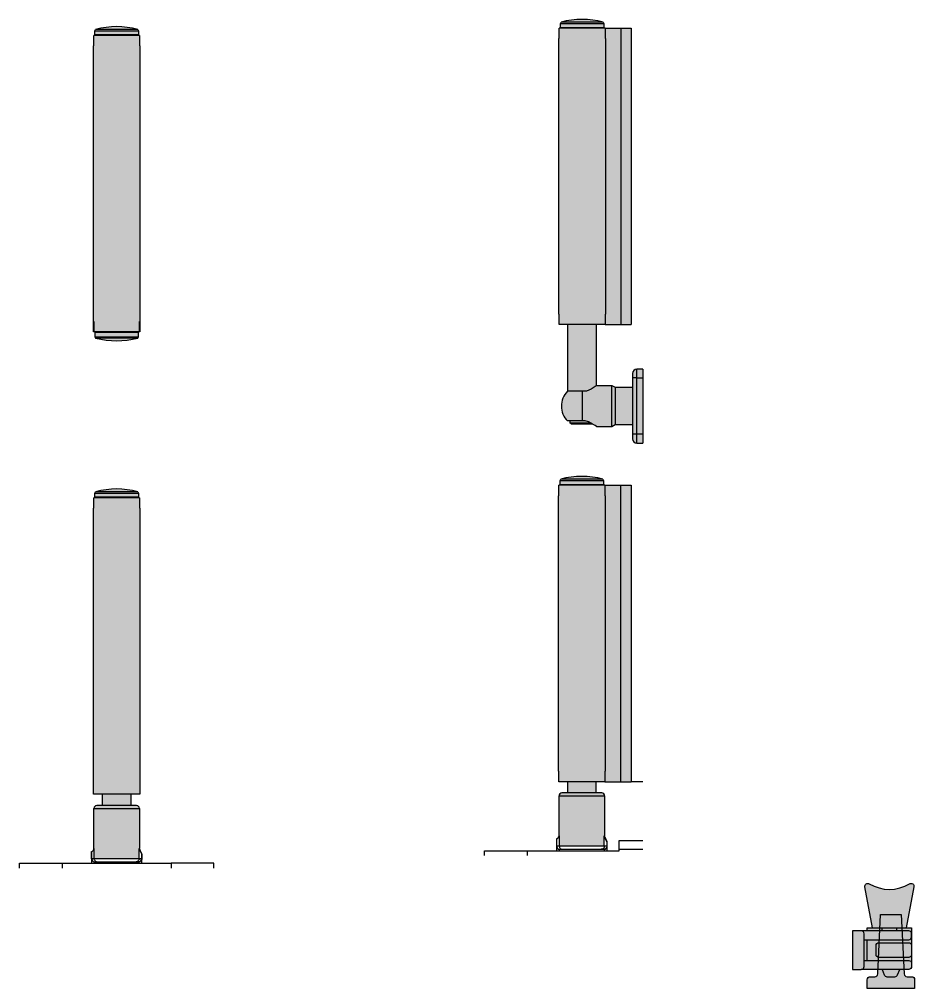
# Model space of a CAD drawing. Header units: millimetres. Extents: x 0 to 23312, y -3206 to 11448.
# Drawn here: x 12454.8 to 12756.9, y 10285.1 to 10612.1 of the extents above; entities that cross this region are included whole.
import ezdxf

# ---------------------------------------------------------------- set-up
doc = ezdxf.new("R2010")
doc.units = ezdxf.units.MM
doc.header["$LTSCALE"] = 10

msp = doc.modelspace()

# ---------------------------------------------------------------- hatches: boundary and pattern name
h = msp.add_hatch(color=253)
h.dxf.hatch_style = 1
h.paths.add_polyline_path([(12495.45571065748, 10603.15551142772), (12495.36344872946, 10603.15551142772), (12495.36344872946, 10606.65551142772), (12489.00571065751, 10606.65551142772), (12489.00571065751, 10506.65551142772), (12495.36344872946, 10506.65551142772), (12495.36344872946, 10510.15551142772)])
h.paths.add_polyline_path([(12489.00571065751, 10606.65551142772), (12486.00571065751, 10606.65551142772), (12486.00571065751, 10506.65551142772), (12489.00571065751, 10506.65551142772)])
h.paths.add_polyline_path([(12486.00571065751, 10556.65551142772), (12479.7557106575, 10550.18714222847), (12479.7557106575, 10510.15551142772), (12479.8479725847, 10510.15551142772), (12479.8479725847, 10506.65551142772), (12486.00571065751, 10506.65551142772)])
h.paths.add_polyline_path([(12479.7557106575, 10563.12388062697), (12479.7557106575, 10550.18714222847), (12486.00571065751, 10556.65551142772)])
h.paths.add_polyline_path([(12486.00571065751, 10606.65551142772), (12479.8479725847, 10606.65551142772), (12479.8479725847, 10603.15551142772), (12479.80820475855, 10563.06955243074), (12486.00571065751, 10556.65551142772)])
h.paths.add_polyline_path([(12486.00571065751, 10506.45551142772), (12480.2557106575, 10506.45551142772), (12480.2557106575, 10505.01445525973), (12486.00571065751, 10505.01445525973)])
h.paths.add_polyline_path([(12486.00571065751, 10505.01445525973), (12480.2557106575, 10505.01445525973), (12480.49583941903, 10504.59010611651), (12486.00571065751, 10504.59010611651)])
h.paths.add_polyline_path([(12486.00571065751, 10504.59010611651), (12480.49583941876, 10504.59010611651, 0.0508465024486224), (12486.00571065751, 10503.70207725764)])
h.paths.add_polyline_path([(12489.00571065751, 10504.59010611651), (12486.00571065751, 10504.59010611651), (12486.00571065751, 10503.70207725764, 0.02728204664260385), (12489.00571065751, 10503.69115631041)])
h.paths.add_polyline_path([(12489.00571065751, 10505.01445525973), (12486.00571065751, 10505.01445525973), (12486.00571065751, 10504.59010611651), (12489.00571065751, 10504.59010611651)])
h.paths.add_polyline_path([(12489.00571065751, 10506.45551142772), (12487.6057106575, 10506.45551142772), (12486.00571065751, 10506.45551142772), (12486.00571065751, 10505.01445525973), (12489.00571065751, 10505.01445525973)])
h.paths.add_polyline_path([(12494.95571065748, 10506.45551142772), (12489.00571065751, 10506.45551142772), (12489.00571065751, 10505.01445525973), (12494.95571065748, 10505.01445525973)])
h.paths.add_polyline_path([(12494.95571065748, 10505.01445525973), (12489.00571065751, 10505.01445525973), (12489.00571065751, 10504.59010611651), (12494.71558189586, 10504.59010611651)])
h.paths.add_polyline_path([(12494.71558189623, 10504.59010611651), (12489.00571065751, 10504.59010611651), (12489.00571065751, 10503.69115631041, 0.05267152895293348)])
h.paths.add_polyline_path([(12486.00571065751, 10608.2965675957), (12480.2557106575, 10608.2965675957), (12480.2557106575, 10606.85551142772), (12486.00571065751, 10606.85551142772)])
h.paths.add_polyline_path([(12486.00571065751, 10608.72091673892), (12480.49583941903, 10608.72091673892), (12480.2557106575, 10608.2965675957), (12486.00571065751, 10608.2965675957)])
h.paths.add_polyline_path([(12486.00571065751, 10609.6089455978, 0.05084650244863509), (12480.49583941874, 10608.72091673892), (12486.00571065751, 10608.72091673892)])
h.paths.add_polyline_path([(12489.00571065751, 10609.61986654502, 0.02728204664259379), (12486.00571065751, 10609.6089455978), (12486.00571065751, 10608.72091673892), (12489.00571065751, 10608.72091673892)])
h.paths.add_polyline_path([(12489.00571065751, 10608.72091673892), (12486.00571065751, 10608.72091673892), (12486.00571065751, 10608.2965675957), (12489.00571065751, 10608.2965675957)])
h.paths.add_polyline_path([(12489.00571065751, 10608.2965675957), (12486.00571065751, 10608.2965675957), (12486.00571065751, 10606.85551142772), (12487.6057106575, 10606.85551142772), (12489.00571065751, 10606.85551142772)])
h.paths.add_polyline_path([(12494.95571065748, 10608.2965675957), (12489.00571065751, 10608.2965675957), (12489.00571065751, 10606.85551142772), (12494.95571065748, 10606.85551142772)])
h.paths.add_polyline_path([(12494.71558189586, 10608.72091673892), (12489.00571065751, 10608.72091673892), (12489.00571065751, 10608.2965675957), (12494.95571065748, 10608.2965675957)])
h.paths.add_polyline_path([(12489.00571065751, 10609.61986654502), (12489.00571065751, 10608.72091673892), (12494.71558189623, 10608.72091673892, 0.052671528952946)])
h = msp.add_hatch(color=253)
h.dxf.hatch_style = 1
h.paths.add_polyline_path([(12649.42252753851, 10488.44159594683), (12649.37447140254, 10488.40777678937), (12648.75262151686, 10487.99219684696), (12647.69896286567, 10487.37338373976), (12646.09033648483, 10486.71128213977), (12645.65752753848, 10486.60707392777), (12644.65752753848, 10486.60707392777), (12639.89252753844, 10486.60707392777), (12639.89252753844, 10509.10707392777), (12649.42252753851, 10509.10707392777)])
h.paths.add_polyline_path([(12657.75752753847, 10609.10707392777), (12661.25752753847, 10609.10707392777), (12661.25752753847, 10509.10707392777), (12657.75752753847, 10509.10707392777)])
h.paths.add_polyline_path([(12657.75752753847, 10509.10707392777), (12652.43007538328, 10509.10707392777), (12652.43007538328, 10512.60707392777), (12652.50752753847, 10512.60707392777), (12652.50752753847, 10605.60707392777), (12652.41526561044, 10609.10707392777), (12657.75752753847, 10609.10707392777)])
h.paths.add_polyline_path([(12652.50752753847, 10512.60707392777), (12652.43007538328, 10512.60707392777), (12652.43007538328, 10509.10707392777), (12636.88497969368, 10509.10707392777), (12636.88497969368, 10512.60707392777), (12636.80752753848, 10512.60707392777), (12636.80752753848, 10605.60707392777), (12636.89978946568, 10605.60707392777), (12636.89978946568, 10609.10707392777), (12652.41526561044, 10609.10707392777), (12652.41526561044, 10605.60707392777), (12652.50752753847, 10605.60707392777)])
h.paths.add_polyline_path([(12652.00752753847, 10610.74813009575), (12652.00752753847, 10609.30707392777), (12644.65752753848, 10609.30707392777), (12637.30752753848, 10609.30707392777), (12637.30752753848, 10610.74813009575)])
h.paths.add_polyline_path([(12637.54765629972, 10611.17247923897, -0.1314502973974002), (12651.76739877724, 10611.17247923897)])
h.paths.add_polyline_path([(12651.76739877685, 10611.17247923897), (12652.00752753847, 10610.74813009575), (12637.30752753848, 10610.74813009575), (12637.54765630001, 10611.17247923897)])
h = msp.add_hatch(color=253)
h.dxf.hatch_style = 1
h.paths.add_polyline_path([(12640.65752753848, 10475.85707392777), (12647.60968069175, 10475.85707392777), (12648.11109938465, 10475.60707392777), (12640.90752753848, 10475.60707392777)], flags=17)
h.paths.add_polyline_path([(12640.65752753848, 10476.60707392777), (12644.65752753848, 10476.60707392777), (12645.65752753848, 10476.60707392777), (12646.80692594573, 10476.25731566057), (12647.60968069175, 10475.85707392777), (12640.65752753848, 10475.85707392777)], flags=17)
h.paths.add_polyline_path([(12639.75854805292, 10486.60707392777), (12644.65752753848, 10486.60707392777), (12644.65752753848, 10476.60707392777), (12639.75854805292, 10476.60707392777, -0.420204102886756)], flags=17)
h.paths.add_polyline_path([(12654.65752753848, 10474.60707392777), (12655.78336056322, 10475.25707392777), (12661.65752753848, 10475.25707392777), (12661.65752753848, 10472.10707392777), (12661.65752753848, 10470.60707392777, 0.4142135623730951), (12663.15752753848, 10469.10707392777), (12665.15752753848, 10469.10707392777), (12665.15752753848, 10494.10707392777), (12663.15752753848, 10494.10707392777, 0.4142135623730951), (12661.65752753848, 10492.60707392777), (12661.65752753848, 10491.10707392777), (12661.65752753848, 10487.95707392777), (12655.78336056322, 10487.95707392777), (12654.65752753848, 10488.60707392777), (12649.6576024512, 10488.60707392777), (12649.64788203361, 10488.60018753976), (12649.37447140254, 10488.40777678937), (12648.75262151686, 10487.99219684696), (12647.69896286567, 10487.37338373976), (12646.09033648483, 10486.71128213977), (12645.65752753848, 10486.60707392777), (12644.65752753848, 10486.60707392777), (12639.75854805292, 10486.60707392777, 0.420204102886756), (12639.75854805292, 10476.60707392777), (12640.65752753848, 10476.60707392777), (12640.65752753848, 10475.85707392777), (12640.90752753848, 10475.60707392777), (12648.11109938465, 10475.60707392777), (12648.18542953124, 10475.57001400777), (12649.04846712005, 10475.02829361417), (12649.52652448649, 10474.70003901497), (12649.65757611592, 10474.60707392777)])
h = msp.add_hatch(color=253)
h.dxf.hatch_style = 1
h.paths.add_polyline_path([(12639.75854805292, 10486.60707392777), (12644.65752753848, 10486.60707392777), (12644.65752753848, 10476.60707392777), (12639.75854805292, 10476.60707392777, -0.420204102886756)])
h.paths.add_polyline_path([(12640.65752753848, 10476.60707392777), (12644.65752753848, 10476.60707392777), (12645.65752753848, 10476.60707392777), (12646.80692594573, 10476.25731566057), (12647.60968069175, 10475.85707392777), (12640.65752753848, 10475.85707392777)])
h.paths.add_polyline_path([(12640.65752753848, 10475.85707392777), (12647.60968069175, 10475.85707392777), (12648.11109938465, 10475.60707392777), (12640.90752753848, 10475.60707392777)])
h = msp.add_hatch(color=253)
h.dxf.hatch_style = 1
h.paths.add_polyline_path([(12660.15752753848, 10454.8893253642), (12661.15752753848, 10454.8893253642), (12661.15752753848, 10354.8893253642), (12660.15752753848, 10354.8893253642)])
h.paths.add_polyline_path([(12657.65752753848, 10454.8893253642), (12660.15752753848, 10454.8893253642), (12660.15752753848, 10354.8893253642), (12657.65752753848, 10354.8893253642)])
h.paths.add_polyline_path([(12652.40752753848, 10451.3893253642), (12652.31526561046, 10454.8893253642), (12657.65752753848, 10454.8893253642), (12657.65752753848, 10354.8893253642), (12652.3300753833, 10354.8893253642), (12652.3300753833, 10358.3893253642), (12652.40752753848, 10358.3893253642)])
h.paths.add_polyline_path([(12636.70752753849, 10451.3893253642), (12636.79978946569, 10451.3893253642), (12636.79978946569, 10454.8893253642), (12652.31526561046, 10454.8893253642), (12652.31526561046, 10451.3893253642), (12652.40752753848, 10451.3893253642), (12652.40752753848, 10358.3893253642), (12652.3300753833, 10358.3893253642), (12652.3300753833, 10354.8893253642), (12636.78497969369, 10354.8893253642), (12636.78497969369, 10358.3893253642), (12636.70752753849, 10358.3893253642)])
h.paths.add_polyline_path([(12639.80752753849, 10354.8893253642), (12649.30752753851, 10354.8893253642), (12649.30752753851, 10351.08932536421), (12639.80752753849, 10351.08932536421)])
h.paths.add_polyline_path([(12637.85752753848, 10351.08932536421), (12651.25752753849, 10351.08932536421, -0.4142135623730951), (12652.25752753849, 10350.08932536421), (12636.85752753848, 10350.08932536421, -0.4142135623730951)])
h.paths.add_polyline_path([(12636.85752753848, 10350.08932536421), (12652.25752753849, 10350.08932536421), (12652.25752753849, 10336.58932536421), (12652.12342280213, 10336.58932536421), (12652.12360674248, 10336.58881907459), (12652.12360674248, 10333.84692766697), (12636.99144833452, 10333.84692766698), (12636.99144833452, 10336.58932536421), (12636.85752753848, 10336.58932536421)])
h.paths.add_polyline_path([(12636.99144833452, 10333.84692766698), (12652.12360674248, 10333.84692766697), (12652.12360674248, 10333.08932536421), (12636.99144833452, 10333.08932536421)])
h.paths.add_polyline_path([(12637.20752753849, 10456.5303815322), (12651.90752753848, 10456.5303815322), (12651.90752753848, 10455.08932536421), (12637.20752753849, 10455.08932536421)])
h.paths.add_polyline_path([(12637.44765630002, 10456.95473067541), (12651.66739877686, 10456.95473067541), (12651.90752753848, 10456.5303815322), (12637.20752753849, 10456.5303815322)])
h.paths.add_polyline_path([(12651.66739877727, 10456.95473067541), (12637.44765629973, 10456.95473067541, -0.1314502973973967)])
h = msp.add_hatch(color=253)
h.dxf.hatch_style = 1
h.paths.add_polyline_path([(12495.30571065749, 10335.44301142773), (12489.1057106575, 10335.44301142773), (12489.1057106575, 10345.85551142773), (12486.1057106575, 10345.85551142773), (12486.1057106575, 10335.44301142773), (12479.90571065749, 10335.44301142773), (12479.90571065749, 10332.35551142773), (12480.03989629848, 10332.35551142773), (12480.03963145353, 10332.35503831601), (12480.03963145353, 10328.85551142773), (12495.17178986147, 10328.85551142773), (12495.17178986147, 10332.38830374157), (12495.18454761272, 10332.35551142773), (12495.30571065749, 10332.35551142773)])
h.paths.add_polyline_path([(12495.30571065749, 10341.85963367336), (12489.1057106575, 10335.44301142773), (12495.30571065749, 10335.44301142773)], flags=16)
h.paths.add_polyline_path([(12495.30571065749, 10345.85551142773), (12489.1057106575, 10345.85551142773), (12489.1057106575, 10335.44301142773), (12495.30571065749, 10341.85963367336)], flags=17)
h.paths.add_polyline_path([(12486.1057106575, 10345.85551142773), (12479.90571065749, 10345.85551142773), (12479.90571065749, 10335.44301142773), (12486.1057106575, 10335.44301142773)], flags=17)
h.paths.add_polyline_path([(12486.1057106575, 10346.85551142773), (12480.90571065749, 10346.85551142773, 0.4142135623730951), (12479.90571065749, 10345.85551142773), (12486.1057106575, 10345.85551142773)])
h.paths.add_polyline_path([(12489.1057106575, 10346.85551142773), (12486.1057106575, 10346.85551142773), (12486.1057106575, 10345.85551142773), (12489.1057106575, 10345.85551142773)])
h.paths.add_polyline_path([(12494.30571065749, 10346.85551142773), (12489.1057106575, 10346.85551142773), (12489.1057106575, 10345.85551142773), (12495.30571065749, 10345.85551142773, 0.4142135623730951)])
h.paths.add_polyline_path([(12492.3557106575, 10350.65551142771), (12489.1057106575, 10350.65551142771), (12489.1057106575, 10346.85551142773), (12492.3557106575, 10346.85551142773)])
h.paths.add_polyline_path([(12489.1057106575, 10350.65551142771), (12486.1057106575, 10350.65551142771), (12486.1057106575, 10346.85551142773), (12489.1057106575, 10346.85551142773)])
h.paths.add_polyline_path([(12486.1057106575, 10350.65551142771), (12482.8557106575, 10350.65551142771), (12482.8557106575, 10346.85551142773), (12486.1057106575, 10346.85551142773)])
h.paths.add_polyline_path([(12486.1057106575, 10450.65551142771), (12479.8479725847, 10450.65551142771), (12479.8479725847, 10447.15551142771), (12479.7557106575, 10447.15551142771), (12479.7557106575, 10354.15551142771), (12479.83316281271, 10354.15551142771), (12479.83316281271, 10350.65551142771), (12486.1057106575, 10350.65551142771)])
h.paths.add_polyline_path([(12489.1057106575, 10450.65551142771), (12486.1057106575, 10450.65551142771), (12486.1057106575, 10350.65551142771), (12489.1057106575, 10350.65551142771)])
h.paths.add_polyline_path([(12495.45571065748, 10447.15551142771), (12495.36344872946, 10447.15551142771), (12495.36344872946, 10450.65551142771), (12489.1057106575, 10450.65551142771), (12489.1057106575, 10350.65551142771), (12492.3557106575, 10350.65551142771), (12495.3782585023, 10350.65551142771), (12495.3782585023, 10354.15551142771)])
h.paths.add_polyline_path([(12486.1057106575, 10452.29656759571), (12480.2557106575, 10452.29656759571), (12480.2557106575, 10450.85551142773), (12486.1057106575, 10450.85551142773)])
h.paths.add_polyline_path([(12486.1057106575, 10452.72091673892), (12480.49583941903, 10452.72091673892), (12480.2557106575, 10452.29656759571), (12486.1057106575, 10452.29656759571)])
h.paths.add_polyline_path([(12486.1057106575, 10453.61458862931, 0.05175906341085983), (12480.49583941874, 10452.72091673892), (12486.1057106575, 10452.72091673892)])
h.paths.add_polyline_path([(12489.1057106575, 10453.61458862931, 0.02728186560563904), (12486.1057106575, 10453.61458862931), (12486.1057106575, 10452.72091673892), (12489.1057106575, 10452.72091673892)])
h.paths.add_polyline_path([(12489.1057106575, 10453.61458862931), (12489.1057106575, 10452.72091673892), (12494.71558189626, 10452.72091673892, 0.05175906341085997)])
h.paths.add_polyline_path([(12494.71558189586, 10452.72091673892), (12489.1057106575, 10452.72091673892), (12489.1057106575, 10452.29656759571), (12494.95571065748, 10452.29656759571)])
h.paths.add_polyline_path([(12494.95571065748, 10452.29656759571), (12489.1057106575, 10452.29656759571), (12489.1057106575, 10450.85551142773), (12494.95571065748, 10450.85551142773)])
h.paths.add_polyline_path([(12489.1057106575, 10452.29656759571), (12486.1057106575, 10452.29656759571), (12486.1057106575, 10450.85551142773), (12489.1057106575, 10450.85551142773)])
h.paths.add_polyline_path([(12489.1057106575, 10452.72091673892), (12486.1057106575, 10452.72091673892), (12486.1057106575, 10452.29656759571), (12489.1057106575, 10452.29656759571)])
h = msp.add_hatch(color=253)
h.dxf.hatch_style = 1
edge = h.paths.add_edge_path()
edge.add_line((12742.68769829268, 10305.56490675017), (12754.01294727742, 10305.56490675017))
edge.add_line((12754.01294727742, 10305.56490675017), (12756.63070048056, 10319.39194803301))
edge.add_arc((12755.648153949, 10319.57796500349), 1.000000000000416, 349.2795702382739, 481.0305951633616)
edge.add_arc((12748.35032278505, 10331.70891792866), 13.15691910586562, 238.9694048480741, 301.03059515196117, ccw=False)
edge.add_arc((12741.0524916211, 10319.57796500349), 0.9999999999991438, 58.96940483649533, 190.7204297617454)
edge.add_line((12740.06994508954, 10319.391948033), (12742.68769829268, 10305.56490675017))
h = msp.add_hatch(color=253)
h.dxf.hatch_style = 1
edge = h.paths.add_edge_path()
edge.add_arc((12743.39680868781, 10290.06490675018), 1, 270.0000000001042, 357.2736890060541)
edge.add_line((12744.39567682554, 10290.01734160076), (12745.35032278505, 10310.06490675018))
edge.add_line((12745.35032278505, 10310.06490675018), (12752.35032278505, 10310.06490675018))
edge.add_line((12752.35032278505, 10310.06490675018), (12753.30496874456, 10290.01734160076))
edge.add_arc((12754.30383688229, 10290.06490675018), 1.000000000004424, 182.7263109937278, 269.9999999996873)
edge.add_line((12754.30383688228, 10289.06490675017), (12755.85032278505, 10289.06490675017))
edge.add_arc((12755.85032278505, 10288.06490675017), 1, 0, 90, ccw=False)
edge.add_line((12756.85032278505, 10288.06490675017), (12756.85032278505, 10285.06490675017))
edge.add_line((12756.85032278505, 10285.06490675017), (12740.85032278505, 10285.06490675017))
edge.add_line((12740.85032278505, 10285.06490675017), (12740.85032278505, 10288.06490675017))
edge.add_arc((12741.85032278505, 10288.06490675017), 1, 90, 180, ccw=False)
edge.add_line((12741.85032278505, 10289.06490675017), (12743.39680868781, 10289.06490675018))
h = msp.add_hatch(color=253)
h.dxf.hatch_style = 1
edge = h.paths.add_edge_path()
edge.add_line((12735.85032278505, 10304.56490675017), (12740.85032278505, 10304.56490675017))
edge.add_line((12740.85032278505, 10304.56490675017), (12740.85032278505, 10305.56490675017))
edge.add_line((12740.85032278505, 10305.56490675017), (12755.85032278505, 10305.56490675017))
edge.add_line((12755.85032278505, 10305.56490675017), (12755.85032278505, 10292.56490675017))
edge.add_arc((12754.85032278505, 10292.56490675017), 1, -90, 0, ccw=False)
edge.add_line((12754.85032278505, 10291.56490675017), (12735.85032278505, 10291.56490675017))
edge.add_line((12735.85032278505, 10291.56490675017), (12735.85032278505, 10304.56490675017))

# ---------------------------------------------------------------- linework, layer by layer
at = {"color": 251, "linetype": 'Continuous'}
for p, q in [((12637.30752753848, 10610.74813009575), (12637.54765630001, 10611.17247923897)), ((12637.30752753848, 10609.30707392777), (12637.30752753848, 10610.74813009575)), ((12637.30752753848, 10610.74813009575), (12652.00752753847, 10610.74813009575)), ((12644.65752753848, 10609.30707392777), (12637.30752753848, 10609.30707392777)), ((12651.76739877685, 10611.17247923897), (12637.54765630001, 10611.17247923897)), ((12652.00752753847, 10609.30707392777), (12644.65752753848, 10609.30707392777)), ((12651.76739877685, 10611.17247923897), (12652.00752753847, 10610.74813009575)), ((12652.00752753847, 10610.74813009575), (12652.00752753847, 10609.30707392777)), ((12479.8479725847, 10603.15551142772), (12479.8479725847, 10606.65551142772)), ((12495.36344872946, 10606.65551142772), (12479.8479725847, 10606.65551142772)), ((12480.2557106575, 10608.2965675957), (12480.49583941903, 10608.72091673892)), ((12480.2557106575, 10606.85551142772), (12480.2557106575, 10608.2965675957)), ((12480.2557106575, 10608.2965675957), (12494.95571065748, 10608.2965675957)), ((12487.6057106575, 10606.85551142772), (12480.2557106575, 10606.85551142772)), ((12494.71558189586, 10608.72091673892), (12480.49583941903, 10608.72091673892)), ((12494.95571065748, 10606.85551142772), (12487.6057106575, 10606.85551142772)), ((12494.71558189586, 10608.72091673892), (12494.95571065748, 10608.2965675957)), ((12494.95571065748, 10608.2965675957), (12494.95571065748, 10606.85551142772)), ((12495.36344872946, 10606.65551142772), (12495.36344872946, 10603.15551142772)), ((12636.89978946568, 10605.60707392777), (12636.89978946568, 10609.10707392777)), ((12652.41526561044, 10609.10707392777), (12636.89978946568, 10609.10707392777)), ((12652.41526561044, 10609.10707392777), (12652.41526561044, 10605.60707392777)), ((12652.41526561044, 10609.10707392777), (12657.75752753847, 10609.10707392777)), ((12657.75752753847, 10609.10707392777), (12657.75752753847, 10509.10707392777)), ((12657.75752753847, 10609.10707392777), (12661.25752753847, 10609.10707392777)), ((12661.25752753847, 10609.10707392777), (12661.25752753847, 10509.10707392777)), ((12479.7557106575, 10510.15551142772), (12479.7557106575, 10603.15551142772)), ((12479.7557106575, 10603.15551142772), (12479.8479725847, 10603.15551142772)), ((12495.36344872946, 10603.15551142772), (12495.45571065748, 10603.15551142772)), ((12495.45571065748, 10603.15551142772), (12495.45571065748, 10510.15551142772)), ((12636.80752753848, 10512.60707392777), (12636.80752753848, 10605.60707392777)), ((12636.80752753848, 10605.60707392777), (12636.89978946568, 10605.60707392777)), ((12652.41526561044, 10605.60707392777), (12652.50752753847, 10605.60707392777)), ((12652.50752753847, 10605.60707392777), (12652.50752753847, 10512.60707392777)), ((12636.88497969368, 10512.60707392777), (12636.80752753848, 10512.60707392777)), ((12636.88497969368, 10509.10707392777), (12636.88497969368, 10512.60707392777)), ((12652.43007538328, 10512.60707392777), (12652.43007538328, 10509.10707392777)), ((12652.50752753847, 10512.60707392777), (12652.43007538328, 10512.60707392777)), ((12479.83316281271, 10510.15551142772), (12479.7557106575, 10510.15551142772)), ((12479.7557106575, 10510.15551142772), (12479.8479725847, 10510.15551142772)), ((12479.83316281271, 10506.65551142772), (12479.83316281271, 10510.15551142772)), ((12479.8479725847, 10510.15551142772), (12479.8479725847, 10506.65551142772)), ((12495.36344872946, 10510.15551142772), (12495.45571065748, 10510.15551142772)), ((12495.36344872946, 10506.65551142772), (12495.36344872946, 10510.15551142772)), ((12495.3782585023, 10510.15551142772), (12495.3782585023, 10506.65551142772)), ((12495.45571065748, 10510.15551142772), (12495.3782585023, 10510.15551142772)), ((12652.43007538328, 10509.10707392777), (12636.88497969368, 10509.10707392777)), ((12639.89252753844, 10486.60707392777), (12639.89252753844, 10509.10707392777)), ((12649.42252753851, 10509.10707392777), (12649.42252753851, 10488.44159594698)), ((12652.43007538328, 10509.10707392777), (12657.75752753847, 10509.10707392777)), ((12657.75752753847, 10509.10707392777), (12661.25752753847, 10509.10707392777)), ((12495.3782585023, 10506.65551142772), (12479.83316281271, 10506.65551142772)), ((12495.36344872946, 10506.65551142772), (12479.8479725847, 10506.65551142772)), ((12480.2557106575, 10506.45551142772), (12480.2557106575, 10505.01445525973)), ((12487.6057106575, 10506.45551142772), (12480.2557106575, 10506.45551142772)), ((12480.2557106575, 10505.01445525973), (12480.49583941903, 10504.59010611651)), ((12480.2557106575, 10505.01445525973), (12494.95571065748, 10505.01445525973)), ((12494.95571065748, 10506.45551142772), (12487.6057106575, 10506.45551142772)), ((12494.71558189586, 10504.59010611651), (12494.95571065748, 10505.01445525973)), ((12494.95571065748, 10505.01445525973), (12494.95571065748, 10506.45551142772)), ((12494.71558189586, 10504.59010611651), (12480.49583941903, 10504.59010611651)), ((12661.65752753848, 10492.60707392777), (12661.65752753848, 10491.10707392777)), ((12663.15752753848, 10491.10707392777), (12663.15752753848, 10494.10707392777)), ((12665.15752753848, 10494.10707392777), (12663.15752753848, 10494.10707392777)), ((12649.61890683211, 10488.60707392777), (12654.65752753848, 10488.60707392777)), ((12654.65752753848, 10488.60707392777), (12655.78336056322, 10487.95707392777)), ((12654.65752753848, 10481.60707392777), (12654.65752753848, 10488.60707392777)), ((12663.15752753848, 10491.10707392777), (12661.65752753848, 10491.10707392777)), ((12661.65752753848, 10491.10707392777), (12661.65752753848, 10472.10707392777)), ((12663.15752753848, 10472.10707392777), (12663.15752753848, 10491.10707392777)), ((12663.15752753848, 10491.10707392777), (12665.15752753848, 10491.10707392777)), ((12644.65752753848, 10486.60707392777), (12639.75854805288, 10486.60707392777)), ((12645.65752753848, 10486.60707392777), (12644.65752753848, 10486.60707392777)), ((12644.65752753848, 10486.60707392777), (12644.65752753848, 10476.60707392777)), ((12655.78336056322, 10487.95707392777), (12661.65752753848, 10487.95707392777)), ((12655.78336056322, 10487.95707392777), (12655.78336056322, 10475.25707392777)), ((12654.65752753848, 10474.60707392777), (12654.65752753848, 10481.60707392777)), ((12644.65752753848, 10476.60707392777), (12639.75854805288, 10476.60707392777)), ((12640.65752753848, 10475.85707392777), (12640.65752753848, 10476.60707392777)), ((12640.90752753848, 10475.60707392777), (12640.65752753848, 10475.85707392777)), ((12647.67008107928, 10475.85707392777), (12640.65752753848, 10475.85707392777)), ((12640.90752753848, 10475.60707392777), (12648.11804978167, 10475.60707392777)), ((12645.65752753848, 10476.60707392777), (12644.65752753848, 10476.60707392777)), ((12655.78336056322, 10475.25707392777), (12654.65752753848, 10474.60707392777)), ((12661.65752753848, 10475.25707392777), (12655.78336056322, 10475.25707392777)), ((12654.65752753848, 10474.60707392777), (12649.62636570167, 10474.60707392777)), ((12663.15752753848, 10472.10707392777), (12661.65752753848, 10472.10707392777)), ((12661.65752753848, 10472.10707392777), (12661.65752753848, 10470.60707392777)), ((12665.15752753848, 10472.10707392777), (12663.15752753848, 10472.10707392777)), ((12663.15752753848, 10469.10707392777), (12663.15752753848, 10472.10707392777)), ((12663.15752753848, 10469.10707392777), (12665.15752753848, 10469.10707392777)), ((12637.20752753849, 10456.5303815322), (12637.44765630002, 10456.95473067541)), ((12637.20752753849, 10455.08932536421), (12637.20752753849, 10456.5303815322)), ((12637.20752753849, 10456.5303815322), (12651.90752753848, 10456.5303815322)), ((12651.66739877686, 10456.95473067541), (12637.44765630002, 10456.95473067541)), ((12651.66739877686, 10456.95473067541), (12651.90752753848, 10456.5303815322)), ((12651.90752753848, 10456.5303815322), (12651.90752753848, 10455.08932536421)), ((12480.2557106575, 10452.29656759571), (12480.49583941903, 10452.72091673892)), ((12480.2557106575, 10450.85551142773), (12480.2557106575, 10452.29656759571)), ((12480.2557106575, 10452.29656759571), (12494.95571065748, 10452.29656759571)), ((12494.71558189586, 10452.72091673892), (12480.49583941903, 10452.72091673892)), ((12494.71558189586, 10452.72091673892), (12494.95571065748, 10452.29656759571)), ((12494.95571065748, 10452.29656759571), (12494.95571065748, 10450.85551142773)), ((12636.79978946569, 10451.3893253642), (12636.79978946569, 10454.8893253642)), ((12652.31526561046, 10454.8893253642), (12636.79978946569, 10454.8893253642)), ((12651.90752753848, 10455.08932536421), (12637.20752753849, 10455.08932536421)), ((12652.31526561046, 10454.8893253642), (12652.31526561046, 10451.3893253642)), ((12652.31526561046, 10454.8893253642), (12657.65752753848, 10454.8893253642)), ((12657.65752753848, 10454.8893253642), (12657.65752753848, 10354.8893253642)), ((12657.65752753848, 10454.8893253642), (12661.15752753848, 10454.8893253642)), ((12661.15752753848, 10454.8893253642), (12661.15752753848, 10354.8893253642)), ((12479.8479725847, 10447.15551142771), (12479.8479725847, 10450.65551142771)), ((12495.36344872946, 10450.65551142771), (12479.8479725847, 10450.65551142771)), ((12494.95571065748, 10450.85551142773), (12480.2557106575, 10450.85551142773)), ((12495.36344872946, 10450.65551142771), (12495.36344872946, 10447.15551142771)), ((12636.70752753849, 10358.3893253642), (12636.70752753849, 10451.3893253642)), ((12636.70752753849, 10451.3893253642), (12636.79978946569, 10451.3893253642)), ((12652.31526561046, 10451.3893253642), (12652.40752753848, 10451.3893253642)), ((12652.40752753848, 10451.3893253642), (12652.40752753848, 10358.3893253642)), ((12479.7557106575, 10354.15551142771), (12479.7557106575, 10447.15551142771)), ((12479.7557106575, 10447.15551142771), (12479.8479725847, 10447.15551142771)), ((12495.36344872946, 10447.15551142771), (12495.45571065748, 10447.15551142771)), ((12495.45571065748, 10447.15551142771), (12495.45571065748, 10354.15551142771)), ((12636.78497969369, 10358.3893253642), (12636.70752753849, 10358.3893253642)), ((12636.78497969369, 10354.8893253642), (12636.78497969369, 10358.3893253642)), ((12652.3300753833, 10358.3893253642), (12652.3300753833, 10354.8893253642)), ((12652.40752753848, 10358.3893253642), (12652.3300753833, 10358.3893253642)), ((12479.83316281271, 10354.15551142771), (12479.7557106575, 10354.15551142771)), ((12479.83316281271, 10350.65551142771), (12479.83316281271, 10354.15551142771)), ((12495.3782585023, 10354.15551142771), (12495.3782585023, 10350.65551142771)), ((12495.45571065748, 10354.15551142771), (12495.3782585023, 10354.15551142771)), ((12652.3300753833, 10354.8893253642), (12636.78497969369, 10354.8893253642)), ((12639.80752753849, 10351.08932536421), (12639.80752753849, 10354.8893253642)), ((12649.30752753851, 10354.8893253642), (12649.30752753851, 10351.08932536421)), ((12652.3300753833, 10354.8893253642), (12657.65752753848, 10354.8893253642)), ((12657.65752753848, 10354.8893253642), (12661.15752753848, 10354.8893253642)), ((12665.15752753848, 10354.8893253642), (12661.15752753848, 10354.8893253642)), ((12651.25752753849, 10351.08932536421), (12637.85752834567, 10351.08932536421)), ((12495.3782585023, 10350.65551142771), (12479.83316281271, 10350.65551142771)), ((12482.8557106575, 10346.85551142773), (12482.8557106575, 10350.65551142771)), ((12492.3557106575, 10350.65551142771), (12492.3557106575, 10346.85551142773)), ((12636.85752753848, 10336.58932536421), (12636.85752753848, 10350.08932536421)), ((12636.85752753848, 10350.08932536421), (12652.25752753849, 10350.08932536421)), ((12652.25752753849, 10350.08932536421), (12652.25752753849, 10336.58932536421)), ((12479.90571065749, 10332.35551142773), (12479.90571065749, 10345.85551142773)), ((12479.90571065749, 10345.85551142773), (12495.30571065749, 10345.85551142773)), ((12494.30571065749, 10346.85551142773), (12480.90571146467, 10346.85551142773)), ((12495.30571065749, 10345.85551142773), (12495.30571065749, 10332.35551142773)), ((12636.05752753849, 10335.58932536421), (12636.05752753849, 10333.08932536421)), ((12636.07491984965, 10335.58932536421), (12636.05752753849, 10335.58932536421)), ((12636.07491984965, 10335.58932536421), (12636.23944638642, 10335.58932536421)), ((12636.07491984965, 10333.08932536421), (12636.07491984965, 10335.58932536421)), ((12636.99144833452, 10336.58932536421), (12636.85752753848, 10336.58932536421)), ((12636.99144833452, 10333.08932536421), (12636.99144833452, 10336.58932536421)), ((12652.12360674248, 10333.08932536421), (12652.12360674248, 10336.58932536421)), ((12652.25752753849, 10336.58932536421), (12652.12360674248, 10336.58932536421)), ((12653.04013522726, 10334.6254235978), (12653.04013522726, 10333.08932536421)), ((12653.04013522726, 10334.6254235978), (12653.05752753851, 10334.6254235978)), ((12653.05752753851, 10333.08932536421), (12653.05752753851, 10334.6254235978)), ((12657.15752753848, 10335.08932536421), (12665.15752753848, 10335.08932536421)), ((12657.15752753848, 10332.08932536421), (12657.15752753848, 10335.08932536421)), ((12479.1057106575, 10331.35551142773), (12479.1057106575, 10328.85551142773)), ((12479.12310296865, 10331.35551142773), (12479.1057106575, 10331.35551142773)), ((12479.12310296865, 10331.35551142773), (12479.28762950543, 10331.35551142773)), ((12479.12310296865, 10328.85551142773), (12479.12310296865, 10331.35551142773)), ((12480.03963145353, 10332.35551142773), (12479.90571065749, 10332.35551142773)), ((12480.03963145353, 10328.85551142773), (12480.03963145353, 10332.35551142773)), ((12495.17178986147, 10328.85551142773), (12495.17178986147, 10332.35551142773)), ((12495.30571065749, 10332.35551142773), (12495.17178986147, 10332.35551142773)), ((12611.72970166402, 10331.58932536421), (12626.1575275385, 10331.58932536421)), ((12611.72970166402, 10329.98932536421), (12611.72970166402, 10331.58932536421)), ((12626.1575275385, 10331.58932536421), (12657.15752753848, 10331.58932536421)), ((12626.1575275385, 10331.58932536421), (12626.1575275385, 10329.98932536421)), ((12636.07491984965, 10333.08932536421), (12636.05752753849, 10333.08932536421)), ((12636.05752753849, 10333.08932536421), (12636.05752753849, 10331.58932536421)), ((12636.99144833452, 10333.08932536421), (12636.07491984965, 10333.08932536421)), ((12652.12360674248, 10333.08932536421), (12636.99144833452, 10333.08932536421)), ((12637.05752753849, 10332.08932536421), (12637.97405602327, 10332.08932536421)), ((12637.05752753849, 10331.58932536421), (12637.05752753849, 10332.08932536421)), ((12637.97405602327, 10332.08932536421), (12651.14099905372, 10332.08932536421)), ((12651.14099905372, 10332.08932536421), (12652.05752753851, 10332.08932536421)), ((12652.05752753851, 10332.08932536421), (12652.05752753851, 10331.58932536421)), ((12653.04013522726, 10333.08932536421), (12652.12360674248, 10333.08932536421)), ((12653.04013522726, 10333.08932536421), (12653.05752753851, 10333.08932536421)), ((12653.05752753851, 10331.58932536421), (12653.05752753851, 10333.08932536421)), ((12657.15752753848, 10332.08932536421), (12665.15752753848, 10332.08932536421)), ((12657.15752753848, 10331.58932536421), (12657.15752753848, 10332.08932536421)), ((12479.12310296865, 10328.85551142773), (12479.1057106575, 10328.85551142773)), ((12479.1057106575, 10328.85551142773), (12479.1057106575, 10327.35551142773)), ((12480.03963145353, 10328.85551142773), (12479.12310296865, 10328.85551142773)), ((12495.17178986147, 10328.85551142773), (12480.03963145353, 10328.85551142773)), ((12496.08831834626, 10328.85551142773), (12495.17178986147, 10328.85551142773)), ((12496.08831834626, 10330.39160966131), (12496.08831834626, 10328.85551142773)), ((12496.08831834626, 10330.39160966131), (12496.1057106575, 10330.39160966131)), ((12496.08831834626, 10328.85551142773), (12496.1057106575, 10328.85551142773)), ((12496.1057106575, 10328.85551142773), (12496.1057106575, 10330.39160966131)), ((12496.1057106575, 10327.35551142773), (12496.1057106575, 10328.85551142773)), ((12454.77788478303, 10327.35551142773), (12469.20571065749, 10327.35551142773)), ((12454.77788478303, 10325.75551142772), (12454.77788478303, 10327.35551142773)), ((12469.20571065749, 10327.35551142773), (12506.00571065751, 10327.35551142773)), ((12469.20571065749, 10327.35551142773), (12469.20571065749, 10325.75551142772)), ((12480.1057106575, 10327.85551142773), (12481.02223914229, 10327.85551142773)), ((12480.1057106575, 10327.35551142773), (12480.1057106575, 10327.85551142773)), ((12481.02223914229, 10327.85551142773), (12494.18918217272, 10327.85551142773)), ((12494.18918217272, 10327.85551142773), (12495.1057106575, 10327.85551142773)), ((12495.1057106575, 10327.85551142773), (12495.1057106575, 10327.35551142773)), ((12506.00571065751, 10327.35551142773), (12506.00571065751, 10325.75551142772)), ((12520.43353653197, 10327.35551142773), (12506.00571065751, 10327.35551142773)), ((12520.43353653197, 10325.75551142772), (12520.43353653197, 10327.35551142773))]:
    msp.add_line(p, q, dxfattribs=at)
msp.add_line((12665.15752753848, 10494.10707392777), (12665.15752753848, 10469.10707392777))
at = {"color": 251, "linetype": 'Continuous', "flags": 128}
for points in [[(12649.61890683211, 10488.57966018296), (12649.64788203361, 10488.60018753976), (12649.37447140254, 10488.40777678937), (12648.75262151686, 10487.99219684696), (12647.69896286567, 10487.37338373976), (12646.09033648483, 10486.71128213977), (12645.65752753848, 10486.60707392777)], [(12649.62636570167, 10474.62921389577), (12649.52652448649, 10474.70003901497), (12649.04846712005, 10475.02829361417), (12648.18542953124, 10475.57001400777), (12646.80692594573, 10476.25731566057), (12645.65752753848, 10476.60707392777)], [(12636.23944638642, 10335.58932536421), (12636.60733064172, 10335.90267497861), (12636.98838243131, 10336.5833754074), (12636.99144833452, 10336.58932536421)], [(12652.12360674248, 10336.58932536421), (12652.12627447612, 10336.58147622661), (12652.55624175604, 10335.39800561139), (12653.04013522726, 10334.6254235978)], [(12652.26463681133, 10336.25961630982), (12652.14977008654, 10336.554867849), (12652.12678684574, 10336.5852409826), (12652.12360674248, 10336.58932536421)], [(12652.30262723612, 10336.29148683301), (12652.32245076646, 10336.23430690181), (12652.53122608084, 10335.70213934101), (12652.65818656574, 10335.44393847539), (12652.68942397769, 10335.3944527874)], [(12653.04013522726, 10334.6254235978), (12653.02845777935, 10334.80059820101), (12652.9863590993, 10334.970284225), (12652.91515822403, 10335.12916506021), (12652.81708602412, 10335.27226264341), (12652.6952153017, 10335.39509343542), (12652.58151678008, 10335.4771484794)], [(12479.28762950543, 10331.35551142773), (12479.65551376072, 10331.66886104213), (12480.03656555033, 10332.34956147091), (12480.03963145353, 10332.35551142773)], [(12495.17178986147, 10332.35551142773), (12495.17445759512, 10332.34766229012), (12495.60442487504, 10331.16419167491), (12496.08831834626, 10330.39160966131)], [(12495.31281993033, 10332.02580237333), (12495.19795320554, 10332.32105391251), (12495.17496996473, 10332.35142704612), (12495.17178986147, 10332.35551142773)], [(12495.35081035511, 10332.05767289652), (12495.37063388545, 10332.00049296532), (12495.57940919984, 10331.46832540452), (12495.70636968473, 10331.21012453891), (12495.73760709669, 10331.16063885091)], [(12636.07491984965, 10333.08932536421), (12636.09380038084, 10332.89423504181), (12636.14971640652, 10332.70664193141), (12636.24051910407, 10332.53375513061), (12636.36271897845, 10332.3822185826), (12636.51161995616, 10332.25785575141), (12636.68149985523, 10332.16544583142), (12636.86583028799, 10332.1085400834), (12637.05752753849, 10332.08932536421)], [(12636.99144833452, 10333.08932536421), (12637.01032886571, 10332.89423504181), (12637.06624489046, 10332.70664193141), (12637.15704758886, 10332.53375513061), (12637.27924746332, 10332.3822185826), (12637.4281484401, 10332.25785575141), (12637.59802834001, 10332.16544583142), (12637.78235877298, 10332.1085400834), (12637.97405602327, 10332.08932536421)], [(12652.12360674248, 10333.08932536421), (12652.10472621128, 10332.89423504181), (12652.0488101856, 10332.70664193141), (12651.95800748805, 10332.53375513061), (12651.83580761368, 10332.3822185826), (12651.68690663614, 10332.25785575141), (12651.51702673687, 10332.16544583142), (12651.3326963041, 10332.1085400834), (12651.14099905372, 10332.08932536421)], [(12653.04013522726, 10333.08932536421), (12653.02125469607, 10332.89423504181), (12652.96533867056, 10332.70664193141), (12652.87453597217, 10332.53375513061), (12652.75233609846, 10332.3822185826), (12652.60343512092, 10332.25785575141), (12652.43355522165, 10332.16544583142), (12652.24922478889, 10332.1085400834), (12652.05752753851, 10332.08932536421)], [(12479.12310296865, 10328.85551142773), (12479.14198349984, 10328.66042110532), (12479.19789952552, 10328.47282799492), (12479.28870222307, 10328.29994119413), (12479.41090209744, 10328.14840464611), (12479.55980307516, 10328.02404181492), (12479.72968297424, 10327.93163189493), (12479.914013407, 10327.87472614691), (12480.1057106575, 10327.85551142773)], [(12480.03963145353, 10328.85551142773), (12480.05851198472, 10328.66042110532), (12480.11442800946, 10328.47282799492), (12480.20523070786, 10328.29994119413), (12480.32743058233, 10328.14840464611), (12480.4763315591, 10328.02404181492), (12480.64621145902, 10327.93163189493), (12480.83054189198, 10327.87472614691), (12481.02223914229, 10327.85551142773)], [(12495.17178986147, 10328.85551142773), (12495.15290933028, 10328.66042110532), (12495.0969933046, 10328.47282799492), (12495.00619060705, 10328.29994119413), (12494.88399073268, 10328.14840464611), (12494.73508975514, 10328.02404181492), (12494.56520985586, 10327.93163189493), (12494.3808794231, 10327.87472614691), (12494.18918217272, 10327.85551142773)], [(12496.08831834626, 10328.85551142773), (12496.06943781507, 10328.66042110532), (12496.01352178956, 10328.47282799492), (12495.92271909116, 10328.29994119413), (12495.80051921746, 10328.14840464611), (12495.65161823992, 10328.02404181492), (12495.48173834065, 10327.93163189493), (12495.29740790788, 10327.87472614691), (12495.1057106575, 10327.85551142773)], [(12496.08831834626, 10330.39160966131), (12496.07664089835, 10330.56678426452), (12496.0345422183, 10330.73647028851), (12495.96334134303, 10330.89535112372), (12495.86526914312, 10331.03844870692), (12495.7433984207, 10331.16127949893), (12495.62969989907, 10331.24333454292)]]:
    msp.add_lwpolyline(points, dxfattribs=at)
at = {"color": 251, "ltscale": 10}
for points in [[(12742.68769829268, 10305.56490675017), (12740.06994508954, 10319.391948033, -0.6478641724582944), (12741.56798733819, 10320.4348571587, 0.2776120925700498), (12755.13265823191, 10320.43485715871, -0.6478641724579619), (12756.63070048056, 10319.39194803301), (12754.01294727742, 10305.56490675017)], [(12739.85032278505, 10301.56490675017), (12754.85032278505, 10301.56490675017, 0.414213562373095), (12755.85032278505, 10302.56490675017), (12755.85032278505, 10303.56490675017, 0.414213562373095), (12754.85032278505, 10304.56490675017), (12738.85032278505, 10304.56490675017)], [(12739.85032278505, 10294.56490675017), (12754.85032278505, 10294.56490675017, -0.414213562373095), (12755.85032278505, 10293.56490675017), (12755.85032278505, 10292.56490675017, -0.414213562373095), (12754.85032278505, 10291.56490675017), (12738.85032278505, 10291.56490675017)], [(12745.85032278505, 10291.56490675016), (12746.59887905559, 10289.69351607381, 0.3066784415592095), (12747.52735574647, 10289.06490675016), (12750.17328982362, 10289.06490675016, 0.3066784415592095), (12751.10176651451, 10289.69351607381), (12751.85032278505, 10291.56490675016)]]:
    msp.add_lwpolyline(points, format="xyb", dxfattribs=at)
for points in [[(12743.39680868781, 10289.06490675018), (12743.39680868781, 10289.06490675018, 0.4003444782937195), (12744.39567682554, 10290.01734160076), (12745.35032278505, 10310.06490675018), (12752.35032278505, 10310.06490675018), (12753.30496874456, 10290.01734160076, 0.4003444782937195), (12754.30383688228, 10289.06490675017), (12755.85032278505, 10289.06490675017, -0.4142135623730951), (12756.85032278505, 10288.06490675017), (12756.85032278505, 10285.06490675017), (12740.85032278505, 10285.06490675017), (12740.85032278505, 10288.06490675017, -0.414213562373095), (12741.85032278505, 10289.06490675017)], [(12738.85032278505, 10304.56490675017), (12735.85032278505, 10304.56490675017), (12735.85032278505, 10291.56490675017), (12738.85032278505, 10291.56490675017, 0.414213562373095), (12739.85032278505, 10292.56490675017), (12739.85032278505, 10303.56490675017, 0.414213562373095)], [(12755.85032278505, 10299.56490675017), (12755.85032278505, 10296.56490675017, -0.414213562373095), (12754.85032278505, 10295.56490675017), (12744.85032278505, 10295.56490675017, -0.414213562373095), (12743.85032278505, 10296.56490675017), (12743.85032278505, 10299.56490675017, -0.414213562373095), (12744.85032278505, 10300.56490675017), (12754.85032278505, 10300.56490675017, -0.414213562373095)]]:
    msp.add_lwpolyline(points, format="xyb", close=True, dxfattribs=at)
for points in [[(12740.85032278505, 10304.56490675017), (12740.85032278505, 10305.56490675017), (12755.85032278505, 10305.56490675017), (12755.85032278505, 10293.56490675017)], [(12740.85032278505, 10294.56490675017), (12740.85032278505, 10301.56490675017)]]:
    msp.add_lwpolyline(points, dxfattribs=at)
at = {"color": 250, "ltscale": 10}
for points in [[(12745.85032278505, 10304.56490675017), (12745.85032278505, 10305.56490675017)], [(12750.85032278505, 10304.56490675017), (12750.85032278505, 10305.56490675017)]]:
    msp.add_lwpolyline(points, dxfattribs=at)
at = {"color": 251, "linetype": 'Continuous'}
for centre, radius, start, end in [((12487.6057106575, 10582.14426142771), 27.51125, 75.02277627390355, 104.9772237260965), ((12644.65752753848, 10584.59582392776), 27.51125, 75.02277627390355, 104.9772237260965), ((12487.6057106575, 10531.16676142772), 27.51125, 255.0227762739035, 284.9772237260964), ((12663.15752753848, 10492.60707392777), 1.5, 90, 180), ((12644.65752753848, 10481.60707392777), 7, 134.4153085979075, 225.5846914020925), ((12663.15752753848, 10470.60707392777), 1.5, 180, 270), ((12644.55752753849, 10430.37807536421), 27.51125, 75.02277627390355, 104.9772237260965), ((12487.6057106575, 10426.14426142772), 27.51125, 75.02277627390355, 104.9772237260965), ((12637.85752753848, 10350.08932536421), 1, 90, 180), ((12651.25752753849, 10350.08932536421), 1, 0, 90), ((12480.90571065749, 10345.85551142773), 1, 90, 180), ((12494.30571065749, 10345.85551142773), 1, 0, 90), ((12635.85752753848, 10336.58932536421), 1, 338.54670517277, 0), ((12652.05752753851, 10334.6254235978), 1, 0, 58.39977558998998), ((12478.90571065749, 10332.35551142773), 1, 338.54670517277, 0), ((12637.05752753849, 10333.08932536421), 1, 180, 270), ((12652.05752753851, 10333.08932536421), 1, 270, 0), ((12480.1057106575, 10328.85551142773), 1, 180, 270), ((12495.1057106575, 10328.85551142773), 1, 270, 0), ((12495.1057106575, 10330.39160966131), 1, 0, 58.39977558998998)]:
    msp.add_arc(centre, radius, start, end, dxfattribs=at)

doc.saveas('drawing.dxf')
